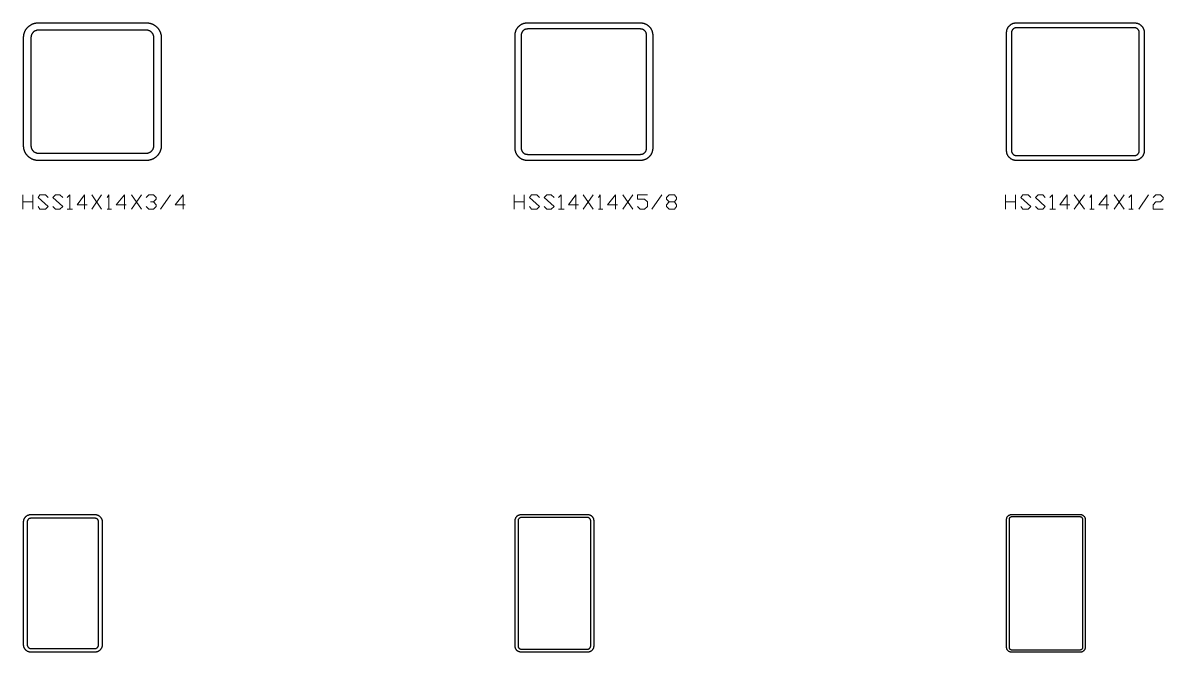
# Model space of a CAD drawing. Header units: inches. Extents: x 0 to 975, y -1305 to 34.
# Drawn here: x 749.9 to 865.9, y -450 to -386 of the extents above; entities that cross this region are included whole.
import ezdxf

# ---------------------------------------------------------------- set-up
doc = ezdxf.new("R2010")
doc.units = ezdxf.units.IN
doc.header["$MEASUREMENT"] = 0
doc.layers.add('AISC_STEEL', color=7, linetype='Continuous')

msp = doc.modelspace()

# ---------------------------------------------------------------- linework, layer by layer
at = {"color": 3, "lineweight": 0}
for p, q in [((749.92, -404.96), (749.92, -403.48)), ((750.94, -403.48), (750.94, -404.96)), ((756.93, -403.48), (757.94, -404.96)), ((756.93, -404.96), (757.94, -403.48)), ((760.99, -403.48), (762, -404.96)), ((760.99, -404.96), (762, -403.48)), ((763.94, -404.96), (764.95, -403.48)), ((799.9, -404.96), (799.9, -403.48)), ((800.92, -403.48), (800.92, -404.96)), ((806.91, -403.48), (807.93, -404.96)), ((806.91, -404.96), (807.93, -403.48)), ((810.97, -403.48), (811.98, -404.96)), ((810.97, -404.96), (811.98, -403.48)), ((813.92, -404.96), (814.93, -403.48)), ((849.88, -404.96), (849.88, -403.48)), ((850.9, -403.48), (850.9, -404.96)), ((856.89, -403.48), (857.91, -404.96)), ((856.89, -404.96), (857.91, -403.48)), ((860.95, -403.48), (861.97, -404.96)), ((860.95, -404.96), (861.97, -403.48)), ((863.44, -404.96), (864.45, -403.48)), ((749.92, -404.22), (750.94, -404.22)), ((799.9, -404.22), (800.92, -404.22)), ((849.88, -404.22), (850.9, -404.22)), ((754.44, -404.96), (754.99, -404.96)), ((758.5, -404.96), (758.96, -404.96)), ((804.42, -404.96), (804.98, -404.96)), ((808.48, -404.96), (808.94, -404.96)), ((854.4, -404.96), (854.96, -404.96)), ((858.46, -404.96), (858.92, -404.96)), ((862.43, -404.96), (862.89, -404.96))]:
    msp.add_line(p, q, dxfattribs=at)
for points in [[(751.49, -404.68), (751.67, -404.96), (752.23, -404.96), (752.5, -404.68), (751.49, -403.76), (751.67, -403.48), (752.23, -403.48), (752.5, -403.76)], [(752.97, -404.68), (753.24, -404.96), (753.7, -404.96), (753.98, -404.68), (752.97, -403.76), (753.24, -403.48), (753.7, -403.48), (753.98, -403.76)], [(754.44, -403.76), (754.72, -403.48), (754.72, -404.96)], [(756.47, -404.5), (755.45, -404.5), (756.19, -403.48), (756.19, -404.96)], [(758.5, -403.76), (758.68, -403.48), (758.68, -404.96)], [(760.43, -404.5), (759.42, -404.5), (760.25, -403.48), (760.25, -404.96)], [(762.46, -403.76), (762.74, -403.48), (763.2, -403.48), (763.48, -403.76), (763.48, -403.94), (763.2, -404.22), (762.92, -404.22)], [(766.43, -404.5), (765.41, -404.5), (766.24, -403.48), (766.24, -404.96)], [(801.47, -404.68), (801.66, -404.96), (802.21, -404.96), (802.49, -404.68), (801.47, -403.76), (801.66, -403.48), (802.21, -403.48), (802.49, -403.76)], [(802.95, -404.68), (803.22, -404.96), (803.68, -404.96), (803.96, -404.68), (802.95, -403.76), (803.22, -403.48), (803.68, -403.48), (803.96, -403.76)], [(804.42, -403.76), (804.7, -403.48), (804.7, -404.96)], [(806.45, -404.5), (805.44, -404.5), (806.17, -403.48), (806.17, -404.96)], [(808.48, -403.76), (808.66, -403.48), (808.66, -404.96)], [(810.42, -404.5), (809.4, -404.5), (810.23, -403.48), (810.23, -404.96)], [(812.44, -404.68), (812.72, -404.96), (813.18, -404.96), (813.46, -404.68), (813.46, -404.22), (813.18, -403.94), (812.44, -403.94), (812.44, -403.48), (813.46, -403.48)], [(816.23, -404.22), (816.41, -404.5), (816.41, -404.68), (816.23, -404.96), (815.67, -404.96), (815.4, -404.68), (815.4, -404.5), (815.67, -404.22), (816.23, -404.22), (816.41, -403.94), (816.41, -403.76), (816.23, -403.48), (815.67, -403.48), (815.4, -403.76), (815.4, -403.94), (815.67, -404.22)], [(851.45, -404.68), (851.64, -404.96), (852.19, -404.96), (852.47, -404.68), (851.45, -403.76), (851.64, -403.48), (852.19, -403.48), (852.47, -403.76)], [(852.93, -404.68), (853.2, -404.96), (853.67, -404.96), (853.94, -404.68), (852.93, -403.76), (853.2, -403.48), (853.67, -403.48), (853.94, -403.76)], [(854.4, -403.76), (854.68, -403.48), (854.68, -404.96)], [(856.43, -404.5), (855.42, -404.5), (856.16, -403.48), (856.16, -404.96)], [(858.46, -403.76), (858.65, -403.48), (858.65, -404.96)], [(860.4, -404.5), (859.38, -404.5), (860.21, -403.48), (860.21, -404.96)], [(862.43, -403.76), (862.7, -403.48), (862.7, -404.96)], [(864.92, -403.76), (865.19, -403.48), (865.65, -403.48), (865.93, -403.76), (865.93, -403.94), (865.65, -404.22), (865.19, -404.22), (864.92, -404.5), (864.92, -404.96), (865.93, -404.96)], [(763.2, -404.22), (763.48, -404.5), (763.48, -404.68), (763.2, -404.96), (762.74, -404.96), (762.46, -404.68)]]:
    msp.add_lwpolyline(points, dxfattribs=at)
at = {"layer": 'AISC_STEEL'}
for points in [[(762.5, -386), (762.53, -386), (762.56, -386), (762.59, -386), (762.62, -386), (762.65, -386.01), (762.68, -386.01), (762.71, -386.01), (762.74, -386.02), (762.77, -386.02), (762.8, -386.03), (762.83, -386.04), (762.85, -386.04), (762.88, -386.05), (762.91, -386.06), (762.94, -386.07), (762.97, -386.08), (763, -386.08), (763.03, -386.1), (763.05, -386.11), (763.08, -386.12), (763.11, -386.13), (763.14, -386.14), (763.16, -386.15), (763.19, -386.17), (763.22, -386.18), (763.24, -386.2), (763.27, -386.21), (763.29, -386.23), (763.32, -386.24), (763.34, -386.26), (763.37, -386.28), (763.39, -386.29), (763.42, -386.31), (763.44, -386.33), (763.46, -386.35), (763.48, -386.37), (763.51, -386.39), (763.53, -386.41), (763.55, -386.43), (763.57, -386.45), (763.59, -386.47), (763.61, -386.49), (763.63, -386.52), (763.65, -386.54), (763.67, -386.56), (763.69, -386.58), (763.71, -386.61), (763.72, -386.63), (763.74, -386.66), (763.76, -386.68), (763.77, -386.71), (763.79, -386.73), (763.8, -386.76), (763.82, -386.78), (763.83, -386.81), (763.85, -386.84), (763.86, -386.86), (763.87, -386.89), (763.88, -386.92), (763.89, -386.95), (763.9, -386.97), (763.92, -387), (763.92, -387.03), (763.93, -387.06), (763.94, -387.09), (763.95, -387.12), (763.96, -387.15), (763.96, -387.17), (763.97, -387.2), (763.98, -387.23), (763.98, -387.26), (763.99, -387.29), (763.99, -387.32), (763.99, -387.35), (764, -387.38), (764, -387.41), (764, -387.44), (764, -387.47), (764, -387.5), (764, -398.5), (764, -398.53), (764, -398.56), (764, -398.59), (764, -398.62), (763.99, -398.65), (763.99, -398.68), (763.99, -398.71), (763.98, -398.74), (763.98, -398.77), (763.97, -398.8), (763.96, -398.83), (763.96, -398.85), (763.95, -398.88), (763.94, -398.91), (763.93, -398.94), (763.92, -398.97), (763.92, -399), (763.9, -399.03), (763.89, -399.05), (763.88, -399.08), (763.87, -399.11), (763.86, -399.14), (763.85, -399.16), (763.83, -399.19), (763.82, -399.22), (763.8, -399.24), (763.79, -399.27), (763.77, -399.29), (763.76, -399.32), (763.74, -399.34), (763.72, -399.37), (763.71, -399.39), (763.69, -399.42), (763.67, -399.44), (763.65, -399.46), (763.63, -399.48), (763.61, -399.51), (763.59, -399.53), (763.57, -399.55), (763.55, -399.57), (763.53, -399.59), (763.51, -399.61), (763.48, -399.63), (763.46, -399.65), (763.44, -399.67), (763.42, -399.69), (763.39, -399.71), (763.37, -399.72), (763.34, -399.74), (763.32, -399.76), (763.29, -399.77), (763.27, -399.79), (763.24, -399.8), (763.22, -399.82), (763.19, -399.83), (763.16, -399.85), (763.14, -399.86), (763.11, -399.87), (763.08, -399.88), (763.05, -399.89), (763.03, -399.9), (763, -399.92), (762.97, -399.92), (762.94, -399.93), (762.91, -399.94), (762.88, -399.95), (762.85, -399.96), (762.83, -399.96), (762.8, -399.97), (762.77, -399.98), (762.74, -399.98), (762.71, -399.99), (762.68, -399.99), (762.65, -399.99), (762.62, -400), (762.59, -400), (762.56, -400), (762.53, -400), (762.5, -400), (751.5, -400), (751.47, -400), (751.44, -400), (751.41, -400), (751.38, -400), (751.35, -399.99), (751.32, -399.99), (751.29, -399.99), (751.26, -399.98), (751.23, -399.98), (751.2, -399.97), (751.17, -399.96), (751.15, -399.96), (751.12, -399.95), (751.09, -399.94), (751.06, -399.93), (751.03, -399.92), (751, -399.92), (750.97, -399.9), (750.95, -399.89), (750.92, -399.88), (750.89, -399.87), (750.86, -399.86), (750.84, -399.85), (750.81, -399.83), (750.78, -399.82), (750.76, -399.8), (750.73, -399.79), (750.71, -399.77), (750.68, -399.76), (750.66, -399.74), (750.63, -399.72), (750.61, -399.71), (750.58, -399.69), (750.56, -399.67), (750.54, -399.65), (750.52, -399.63), (750.49, -399.61), (750.47, -399.59), (750.45, -399.57), (750.43, -399.55), (750.41, -399.53), (750.39, -399.51), (750.37, -399.48), (750.35, -399.46), (750.33, -399.44), (750.31, -399.42), (750.29, -399.39), (750.28, -399.37), (750.26, -399.34), (750.24, -399.32), (750.23, -399.29), (750.21, -399.27), (750.2, -399.24), (750.18, -399.22), (750.17, -399.19), (750.15, -399.16), (750.14, -399.14), (750.13, -399.11), (750.12, -399.08), (750.11, -399.05), (750.1, -399.03), (750.08, -399), (750.08, -398.97), (750.07, -398.94), (750.06, -398.91), (750.05, -398.88), (750.04, -398.85), (750.04, -398.83), (750.03, -398.8), (750.02, -398.77), (750.02, -398.74), (750.01, -398.71), (750.01, -398.68), (750.01, -398.65), (750, -398.62), (750, -398.59), (750, -398.56), (750, -398.53), (750, -398.5), (750, -387.5), (750, -387.47), (750, -387.44), (750, -387.41), (750, -387.38), (750.01, -387.35), (750.01, -387.32), (750.01, -387.29), (750.02, -387.26), (750.02, -387.23), (750.03, -387.2), (750.04, -387.17), (750.04, -387.15), (750.05, -387.12), (750.06, -387.09), (750.07, -387.06), (750.08, -387.03), (750.08, -387), (750.1, -386.97), (750.11, -386.95), (750.12, -386.92), (750.13, -386.89), (750.14, -386.86), (750.15, -386.84), (750.17, -386.81), (750.18, -386.78), (750.2, -386.76), (750.21, -386.73), (750.23, -386.71), (750.24, -386.68), (750.26, -386.66), (750.28, -386.63), (750.29, -386.61), (750.31, -386.58), (750.33, -386.56), (750.35, -386.54), (750.37, -386.52), (750.39, -386.49), (750.41, -386.47), (750.43, -386.45), (750.45, -386.43), (750.47, -386.41), (750.49, -386.39), (750.52, -386.37), (750.54, -386.35), (750.56, -386.33), (750.58, -386.31), (750.61, -386.29), (750.63, -386.28), (750.66, -386.26), (750.68, -386.24), (750.71, -386.23), (750.73, -386.21), (750.76, -386.2), (750.78, -386.18), (750.81, -386.17), (750.84, -386.15), (750.86, -386.14), (750.89, -386.13), (750.92, -386.12), (750.95, -386.11), (750.97, -386.1), (751, -386.08), (751.03, -386.08), (751.06, -386.07), (751.09, -386.06), (751.12, -386.05), (751.15, -386.04), (751.17, -386.04), (751.2, -386.03), (751.23, -386.02), (751.26, -386.02), (751.29, -386.01), (751.32, -386.01), (751.35, -386.01), (751.38, -386), (751.41, -386), (751.44, -386), (751.47, -386), (751.5, -386)], [(812.75, -386), (812.78, -386), (812.81, -386), (812.84, -386), (812.87, -386.01), (812.9, -386.01), (812.93, -386.01), (812.96, -386.02), (812.99, -386.02), (813.02, -386.03), (813.04, -386.04), (813.07, -386.04), (813.1, -386.05), (813.13, -386.06), (813.16, -386.07), (813.19, -386.08), (813.21, -386.09), (813.24, -386.1), (813.27, -386.11), (813.3, -386.13), (813.32, -386.14), (813.35, -386.15), (813.38, -386.17), (813.4, -386.18), (813.43, -386.2), (813.45, -386.21), (813.48, -386.23), (813.5, -386.25), (813.52, -386.27), (813.55, -386.29), (813.57, -386.31), (813.59, -386.33), (813.61, -386.35), (813.63, -386.37), (813.65, -386.39), (813.67, -386.41), (813.69, -386.43), (813.71, -386.45), (813.73, -386.48), (813.75, -386.5), (813.77, -386.52), (813.79, -386.55), (813.8, -386.57), (813.82, -386.6), (813.83, -386.62), (813.85, -386.65), (813.86, -386.68), (813.87, -386.7), (813.89, -386.73), (813.9, -386.76), (813.91, -386.79), (813.92, -386.81), (813.93, -386.84), (813.94, -386.87), (813.95, -386.9), (813.96, -386.93), (813.96, -386.96), (813.97, -386.98), (813.98, -387.01), (813.98, -387.04), (813.99, -387.07), (813.99, -387.1), (813.99, -387.13), (814, -387.16), (814, -387.19), (814, -387.22), (814, -387.25), (814, -398.75), (814, -398.78), (814, -398.81), (814, -398.84), (813.99, -398.87), (813.99, -398.9), (813.99, -398.93), (813.98, -398.96), (813.98, -398.99), (813.97, -399.02), (813.96, -399.04), (813.96, -399.07), (813.95, -399.1), (813.94, -399.13), (813.93, -399.16), (813.92, -399.19), (813.91, -399.21), (813.9, -399.24), (813.89, -399.27), (813.87, -399.3), (813.86, -399.32), (813.85, -399.35), (813.83, -399.38), (813.82, -399.4), (813.8, -399.43), (813.79, -399.45), (813.77, -399.48), (813.75, -399.5), (813.73, -399.52), (813.71, -399.55), (813.69, -399.57), (813.67, -399.59), (813.65, -399.61), (813.63, -399.63), (813.61, -399.65), (813.59, -399.67), (813.57, -399.69), (813.55, -399.71), (813.52, -399.73), (813.5, -399.75), (813.48, -399.77), (813.45, -399.79), (813.43, -399.8), (813.4, -399.82), (813.38, -399.83), (813.35, -399.85), (813.32, -399.86), (813.3, -399.87), (813.27, -399.89), (813.24, -399.9), (813.21, -399.91), (813.19, -399.92), (813.16, -399.93), (813.13, -399.94), (813.1, -399.95), (813.07, -399.96), (813.04, -399.96), (813.02, -399.97), (812.99, -399.98), (812.96, -399.98), (812.93, -399.99), (812.9, -399.99), (812.87, -399.99), (812.84, -400), (812.81, -400), (812.78, -400), (812.75, -400), (801.25, -400), (801.22, -400), (801.19, -400), (801.16, -400), (801.13, -399.99), (801.1, -399.99), (801.07, -399.99), (801.04, -399.98), (801.01, -399.98), (800.98, -399.97), (800.96, -399.96), (800.93, -399.96), (800.9, -399.95), (800.87, -399.94), (800.84, -399.93), (800.81, -399.92), (800.79, -399.91), (800.76, -399.9), (800.73, -399.89), (800.7, -399.87), (800.68, -399.86), (800.65, -399.85), (800.62, -399.83), (800.6, -399.82), (800.57, -399.8), (800.55, -399.79), (800.52, -399.77), (800.5, -399.75), (800.48, -399.73), (800.45, -399.71), (800.43, -399.69), (800.41, -399.67), (800.39, -399.65), (800.37, -399.63), (800.35, -399.61), (800.33, -399.59), (800.31, -399.57), (800.29, -399.55), (800.27, -399.52), (800.25, -399.5), (800.23, -399.48), (800.21, -399.45), (800.2, -399.43), (800.18, -399.4), (800.17, -399.38), (800.15, -399.35), (800.14, -399.32), (800.13, -399.3), (800.11, -399.27), (800.1, -399.24), (800.09, -399.21), (800.08, -399.19), (800.07, -399.16), (800.06, -399.13), (800.05, -399.1), (800.04, -399.07), (800.04, -399.04), (800.03, -399.02), (800.02, -398.99), (800.02, -398.96), (800.01, -398.93), (800.01, -398.9), (800.01, -398.87), (800, -398.84), (800, -398.81), (800, -398.78), (800, -398.75), (800, -387.25), (800, -387.22), (800, -387.19), (800, -387.16), (800.01, -387.13), (800.01, -387.1), (800.01, -387.07), (800.02, -387.04), (800.02, -387.01), (800.03, -386.98), (800.04, -386.96), (800.04, -386.93), (800.05, -386.9), (800.06, -386.87), (800.07, -386.84), (800.08, -386.81), (800.09, -386.79), (800.1, -386.76), (800.11, -386.73), (800.13, -386.7), (800.14, -386.68), (800.15, -386.65), (800.17, -386.62), (800.18, -386.6), (800.2, -386.57), (800.21, -386.55), (800.23, -386.52), (800.25, -386.5), (800.27, -386.48), (800.29, -386.45), (800.31, -386.43), (800.33, -386.41), (800.35, -386.39), (800.37, -386.37), (800.39, -386.35), (800.41, -386.33), (800.43, -386.31), (800.45, -386.29), (800.48, -386.27), (800.5, -386.25), (800.52, -386.23), (800.55, -386.21), (800.57, -386.2), (800.6, -386.18), (800.62, -386.17), (800.65, -386.15), (800.68, -386.14), (800.7, -386.13), (800.73, -386.11), (800.76, -386.1), (800.79, -386.09), (800.81, -386.08), (800.84, -386.07), (800.87, -386.06), (800.9, -386.05), (800.93, -386.04), (800.96, -386.04), (800.98, -386.03), (801.01, -386.02), (801.04, -386.02), (801.07, -386.01), (801.1, -386.01), (801.13, -386.01), (801.16, -386), (801.19, -386), (801.22, -386), (801.25, -386)], [(863, -386), (863.03, -386), (863.06, -386), (863.09, -386), (863.12, -386.01), (863.15, -386.01), (863.18, -386.02), (863.21, -386.02), (863.23, -386.03), (863.26, -386.04), (863.29, -386.04), (863.32, -386.05), (863.35, -386.06), (863.38, -386.07), (863.4, -386.08), (863.43, -386.1), (863.46, -386.11), (863.48, -386.12), (863.51, -386.14), (863.53, -386.15), (863.56, -386.17), (863.58, -386.19), (863.61, -386.21), (863.63, -386.22), (863.65, -386.24), (863.67, -386.26), (863.7, -386.28), (863.72, -386.3), (863.74, -386.33), (863.76, -386.35), (863.78, -386.37), (863.79, -386.39), (863.81, -386.42), (863.83, -386.44), (863.85, -386.47), (863.86, -386.49), (863.88, -386.52), (863.89, -386.54), (863.9, -386.57), (863.92, -386.6), (863.93, -386.62), (863.94, -386.65), (863.95, -386.68), (863.96, -386.71), (863.96, -386.74), (863.97, -386.77), (863.98, -386.79), (863.98, -386.82), (863.99, -386.85), (863.99, -386.88), (864, -386.91), (864, -386.94), (864, -386.97), (864, -387), (864, -399), (864, -399.03), (864, -399.06), (864, -399.09), (863.99, -399.12), (863.99, -399.15), (863.98, -399.18), (863.98, -399.21), (863.97, -399.23), (863.96, -399.26), (863.96, -399.29), (863.95, -399.32), (863.94, -399.35), (863.93, -399.38), (863.92, -399.4), (863.9, -399.43), (863.89, -399.46), (863.88, -399.48), (863.86, -399.51), (863.85, -399.53), (863.83, -399.56), (863.81, -399.58), (863.79, -399.61), (863.78, -399.63), (863.76, -399.65), (863.74, -399.67), (863.72, -399.7), (863.7, -399.72), (863.67, -399.74), (863.65, -399.76), (863.63, -399.78), (863.61, -399.79), (863.58, -399.81), (863.56, -399.83), (863.53, -399.85), (863.51, -399.86), (863.48, -399.88), (863.46, -399.89), (863.43, -399.9), (863.4, -399.92), (863.38, -399.93), (863.35, -399.94), (863.32, -399.95), (863.29, -399.96), (863.26, -399.96), (863.23, -399.97), (863.21, -399.98), (863.18, -399.98), (863.15, -399.99), (863.12, -399.99), (863.09, -400), (863.06, -400), (863.03, -400), (863, -400), (851, -400), (850.97, -400), (850.94, -400), (850.91, -400), (850.88, -399.99), (850.85, -399.99), (850.82, -399.98), (850.79, -399.98), (850.77, -399.97), (850.74, -399.96), (850.71, -399.96), (850.68, -399.95), (850.65, -399.94), (850.62, -399.93), (850.6, -399.92), (850.57, -399.9), (850.54, -399.89), (850.52, -399.88), (850.49, -399.86), (850.47, -399.85), (850.44, -399.83), (850.42, -399.81), (850.39, -399.79), (850.37, -399.78), (850.35, -399.76), (850.33, -399.74), (850.3, -399.72), (850.28, -399.7), (850.26, -399.67), (850.24, -399.65), (850.22, -399.63), (850.21, -399.61), (850.19, -399.58), (850.17, -399.56), (850.15, -399.53), (850.14, -399.51), (850.12, -399.48), (850.11, -399.46), (850.1, -399.43), (850.08, -399.4), (850.07, -399.38), (850.06, -399.35), (850.05, -399.32), (850.04, -399.29), (850.04, -399.26), (850.03, -399.23), (850.02, -399.21), (850.02, -399.18), (850.01, -399.15), (850.01, -399.12), (850, -399.09), (850, -399.06), (850, -399.03), (850, -399), (850, -387), (850, -386.97), (850, -386.94), (850, -386.91), (850.01, -386.88), (850.01, -386.85), (850.02, -386.82), (850.02, -386.79), (850.03, -386.77), (850.04, -386.74), (850.04, -386.71), (850.05, -386.68), (850.06, -386.65), (850.07, -386.62), (850.08, -386.6), (850.1, -386.57), (850.11, -386.54), (850.12, -386.52), (850.14, -386.49), (850.15, -386.47), (850.17, -386.44), (850.19, -386.42), (850.21, -386.39), (850.22, -386.37), (850.24, -386.35), (850.26, -386.33), (850.28, -386.3), (850.3, -386.28), (850.33, -386.26), (850.35, -386.24), (850.37, -386.22), (850.39, -386.21), (850.42, -386.19), (850.44, -386.17), (850.47, -386.15), (850.49, -386.14), (850.52, -386.12), (850.54, -386.11), (850.57, -386.1), (850.6, -386.08), (850.62, -386.07), (850.65, -386.06), (850.68, -386.05), (850.71, -386.04), (850.74, -386.04), (850.77, -386.03), (850.79, -386.02), (850.82, -386.02), (850.85, -386.01), (850.88, -386.01), (850.91, -386), (850.94, -386), (850.97, -386), (851, -386)], [(751.5, -386.75), (751.47, -386.75), (751.44, -386.75), (751.41, -386.76), (751.38, -386.76), (751.35, -386.76), (751.32, -386.77), (751.3, -386.78), (751.27, -386.79), (751.24, -386.8), (751.21, -386.81), (751.19, -386.82), (751.16, -386.83), (751.13, -386.85), (751.11, -386.86), (751.08, -386.88), (751.06, -386.89), (751.04, -386.91), (751.01, -386.93), (750.99, -386.95), (750.97, -386.97), (750.95, -386.99), (750.93, -387.01), (750.91, -387.04), (750.89, -387.06), (750.88, -387.08), (750.86, -387.11), (750.85, -387.13), (750.83, -387.16), (750.82, -387.19), (750.81, -387.21), (750.8, -387.24), (750.79, -387.27), (750.78, -387.3), (750.77, -387.32), (750.76, -387.35), (750.76, -387.38), (750.76, -387.41), (750.75, -387.44), (750.75, -387.47), (750.75, -387.5), (750.75, -398.5), (750.75, -398.53), (750.75, -398.56), (750.76, -398.59), (750.76, -398.62), (750.76, -398.65), (750.77, -398.68), (750.78, -398.7), (750.79, -398.73), (750.8, -398.76), (750.81, -398.79), (750.82, -398.81), (750.83, -398.84), (750.85, -398.87), (750.86, -398.89), (750.88, -398.92), (750.89, -398.94), (750.91, -398.96), (750.93, -398.99), (750.95, -399.01), (750.97, -399.03), (750.99, -399.05), (751.01, -399.07), (751.04, -399.09), (751.06, -399.11), (751.08, -399.12), (751.11, -399.14), (751.13, -399.15), (751.16, -399.17), (751.19, -399.18), (751.21, -399.19), (751.24, -399.2), (751.27, -399.21), (751.3, -399.22), (751.32, -399.23), (751.35, -399.24), (751.38, -399.24), (751.41, -399.24), (751.44, -399.25), (751.47, -399.25), (751.5, -399.25), (762.5, -399.25), (762.53, -399.25), (762.56, -399.25), (762.59, -399.24), (762.62, -399.24), (762.65, -399.24), (762.68, -399.23), (762.7, -399.22), (762.73, -399.21), (762.76, -399.2), (762.79, -399.19), (762.81, -399.18), (762.84, -399.17), (762.87, -399.15), (762.89, -399.14), (762.92, -399.12), (762.94, -399.11), (762.96, -399.09), (762.99, -399.07), (763.01, -399.05), (763.03, -399.03), (763.05, -399.01), (763.07, -398.99), (763.09, -398.96), (763.11, -398.94), (763.12, -398.92), (763.14, -398.89), (763.15, -398.87), (763.17, -398.84), (763.18, -398.81), (763.19, -398.79), (763.2, -398.76), (763.21, -398.73), (763.22, -398.7), (763.23, -398.68), (763.24, -398.65), (763.24, -398.62), (763.24, -398.59), (763.25, -398.56), (763.25, -398.53), (763.25, -398.5), (763.25, -387.5), (763.25, -387.47), (763.25, -387.44), (763.24, -387.41), (763.24, -387.38), (763.24, -387.35), (763.23, -387.32), (763.22, -387.3), (763.21, -387.27), (763.2, -387.24), (763.19, -387.21), (763.18, -387.19), (763.17, -387.16), (763.15, -387.13), (763.14, -387.11), (763.12, -387.08), (763.11, -387.06), (763.09, -387.04), (763.07, -387.01), (763.05, -386.99), (763.03, -386.97), (763.01, -386.95), (762.99, -386.93), (762.96, -386.91), (762.94, -386.89), (762.92, -386.88), (762.89, -386.86), (762.87, -386.85), (762.84, -386.83), (762.81, -386.82), (762.79, -386.81), (762.76, -386.8), (762.73, -386.79), (762.7, -386.78), (762.68, -386.77), (762.65, -386.76), (762.62, -386.76), (762.59, -386.76), (762.56, -386.75), (762.53, -386.75), (762.5, -386.75)], [(801.25, -386.62), (801.22, -386.63), (801.19, -386.63), (801.16, -386.63), (801.13, -386.64), (801.1, -386.64), (801.07, -386.65), (801.05, -386.66), (801.02, -386.67), (800.99, -386.68), (800.96, -386.69), (800.94, -386.71), (800.91, -386.72), (800.89, -386.74), (800.86, -386.76), (800.84, -386.78), (800.82, -386.8), (800.8, -386.82), (800.78, -386.84), (800.76, -386.86), (800.74, -386.89), (800.72, -386.91), (800.71, -386.94), (800.69, -386.96), (800.68, -386.99), (800.67, -387.02), (800.66, -387.05), (800.65, -387.07), (800.64, -387.1), (800.64, -387.13), (800.63, -387.16), (800.63, -387.19), (800.63, -387.22), (800.62, -387.25), (800.62, -398.75), (800.63, -398.78), (800.63, -398.81), (800.63, -398.84), (800.64, -398.87), (800.64, -398.9), (800.65, -398.93), (800.66, -398.95), (800.67, -398.98), (800.68, -399.01), (800.69, -399.04), (800.71, -399.06), (800.72, -399.09), (800.74, -399.11), (800.76, -399.14), (800.78, -399.16), (800.8, -399.18), (800.82, -399.2), (800.84, -399.22), (800.86, -399.24), (800.89, -399.26), (800.91, -399.28), (800.94, -399.29), (800.96, -399.31), (800.99, -399.32), (801.02, -399.33), (801.05, -399.34), (801.07, -399.35), (801.1, -399.36), (801.13, -399.36), (801.16, -399.37), (801.19, -399.37), (801.22, -399.37), (801.25, -399.38), (812.75, -399.38), (812.78, -399.37), (812.81, -399.37), (812.84, -399.37), (812.87, -399.36), (812.9, -399.36), (812.93, -399.35), (812.95, -399.34), (812.98, -399.33), (813.01, -399.32), (813.04, -399.31), (813.06, -399.29), (813.09, -399.28), (813.11, -399.26), (813.14, -399.24), (813.16, -399.22), (813.18, -399.2), (813.2, -399.18), (813.22, -399.16), (813.24, -399.14), (813.26, -399.11), (813.28, -399.09), (813.29, -399.06), (813.31, -399.04), (813.32, -399.01), (813.33, -398.98), (813.34, -398.95), (813.35, -398.93), (813.36, -398.9), (813.36, -398.87), (813.37, -398.84), (813.37, -398.81), (813.37, -398.78), (813.38, -398.75), (813.38, -387.25), (813.37, -387.22), (813.37, -387.19), (813.37, -387.16), (813.36, -387.13), (813.36, -387.1), (813.35, -387.07), (813.34, -387.05), (813.33, -387.02), (813.32, -386.99), (813.31, -386.96), (813.29, -386.94), (813.28, -386.91), (813.26, -386.89), (813.24, -386.86), (813.22, -386.84), (813.2, -386.82), (813.18, -386.8), (813.16, -386.78), (813.14, -386.76), (813.11, -386.74), (813.09, -386.72), (813.06, -386.71), (813.04, -386.69), (813.01, -386.68), (812.98, -386.67), (812.95, -386.66), (812.93, -386.65), (812.9, -386.64), (812.87, -386.64), (812.84, -386.63), (812.81, -386.63), (812.78, -386.63), (812.75, -386.62)], [(851, -386.5), (850.97, -386.5), (850.94, -386.5), (850.91, -386.51), (850.88, -386.51), (850.86, -386.52), (850.83, -386.53), (850.8, -386.54), (850.78, -386.55), (850.75, -386.57), (850.73, -386.58), (850.7, -386.6), (850.68, -386.62), (850.66, -386.64), (850.64, -386.66), (850.62, -386.68), (850.6, -386.7), (850.58, -386.73), (850.57, -386.75), (850.55, -386.78), (850.54, -386.8), (850.53, -386.83), (850.52, -386.86), (850.51, -386.88), (850.51, -386.91), (850.5, -386.94), (850.5, -386.97), (850.5, -387), (850.5, -399), (850.5, -399.03), (850.5, -399.06), (850.51, -399.09), (850.51, -399.12), (850.52, -399.14), (850.53, -399.17), (850.54, -399.2), (850.55, -399.22), (850.57, -399.25), (850.58, -399.27), (850.6, -399.3), (850.62, -399.32), (850.64, -399.34), (850.66, -399.36), (850.68, -399.38), (850.7, -399.4), (850.73, -399.42), (850.75, -399.43), (850.78, -399.45), (850.8, -399.46), (850.83, -399.47), (850.86, -399.48), (850.88, -399.49), (850.91, -399.49), (850.94, -399.5), (850.97, -399.5), (851, -399.5), (863, -399.5), (863.03, -399.5), (863.06, -399.5), (863.09, -399.49), (863.12, -399.49), (863.14, -399.48), (863.17, -399.47), (863.2, -399.46), (863.22, -399.45), (863.25, -399.43), (863.27, -399.42), (863.3, -399.4), (863.32, -399.38), (863.34, -399.36), (863.36, -399.34), (863.38, -399.32), (863.4, -399.3), (863.42, -399.27), (863.43, -399.25), (863.45, -399.22), (863.46, -399.2), (863.47, -399.17), (863.48, -399.14), (863.49, -399.12), (863.49, -399.09), (863.5, -399.06), (863.5, -399.03), (863.5, -399), (863.5, -387), (863.5, -386.97), (863.5, -386.94), (863.49, -386.91), (863.49, -386.88), (863.48, -386.86), (863.47, -386.83), (863.46, -386.8), (863.45, -386.78), (863.43, -386.75), (863.42, -386.73), (863.4, -386.7), (863.38, -386.68), (863.36, -386.66), (863.34, -386.64), (863.32, -386.62), (863.3, -386.6), (863.27, -386.58), (863.25, -386.57), (863.22, -386.55), (863.2, -386.54), (863.17, -386.53), (863.14, -386.52), (863.12, -386.51), (863.09, -386.51), (863.06, -386.5), (863.03, -386.5), (863, -386.5)], [(757.25, -436), (757.28, -436), (757.31, -436), (757.34, -436.01), (757.37, -436.01), (757.4, -436.01), (757.43, -436.02), (757.45, -436.03), (757.48, -436.04), (757.51, -436.05), (757.54, -436.06), (757.56, -436.07), (757.59, -436.08), (757.62, -436.1), (757.64, -436.11), (757.67, -436.13), (757.69, -436.14), (757.71, -436.16), (757.74, -436.18), (757.76, -436.2), (757.78, -436.22), (757.8, -436.24), (757.82, -436.26), (757.84, -436.29), (757.86, -436.31), (757.87, -436.33), (757.89, -436.36), (757.9, -436.38), (757.92, -436.41), (757.93, -436.44), (757.94, -436.46), (757.95, -436.49), (757.96, -436.52), (757.97, -436.55), (757.98, -436.57), (757.99, -436.6), (757.99, -436.63), (757.99, -436.66), (758, -436.69), (758, -436.72), (758, -436.75), (758, -449.25), (758, -449.28), (758, -449.31), (757.99, -449.34), (757.99, -449.37), (757.99, -449.4), (757.98, -449.43), (757.97, -449.45), (757.96, -449.48), (757.95, -449.51), (757.94, -449.54), (757.93, -449.56), (757.92, -449.59), (757.9, -449.62), (757.89, -449.64), (757.87, -449.67), (757.86, -449.69), (757.84, -449.71), (757.82, -449.74), (757.8, -449.76), (757.78, -449.78), (757.76, -449.8), (757.74, -449.82), (757.71, -449.84), (757.69, -449.86), (757.67, -449.87), (757.64, -449.89), (757.62, -449.9), (757.59, -449.92), (757.56, -449.93), (757.54, -449.94), (757.51, -449.95), (757.48, -449.96), (757.45, -449.97), (757.43, -449.98), (757.4, -449.99), (757.37, -449.99), (757.34, -449.99), (757.31, -450), (757.28, -450), (757.25, -450), (750.75, -450), (750.72, -450), (750.69, -450), (750.66, -449.99), (750.63, -449.99), (750.6, -449.99), (750.57, -449.98), (750.55, -449.97), (750.52, -449.96), (750.49, -449.95), (750.46, -449.94), (750.44, -449.93), (750.41, -449.92), (750.38, -449.9), (750.36, -449.89), (750.33, -449.87), (750.31, -449.86), (750.29, -449.84), (750.26, -449.82), (750.24, -449.8), (750.22, -449.78), (750.2, -449.76), (750.18, -449.74), (750.16, -449.71), (750.14, -449.69), (750.13, -449.67), (750.11, -449.64), (750.1, -449.62), (750.08, -449.59), (750.07, -449.56), (750.06, -449.54), (750.05, -449.51), (750.04, -449.48), (750.03, -449.45), (750.02, -449.43), (750.01, -449.4), (750.01, -449.37), (750.01, -449.34), (750, -449.31), (750, -449.28), (750, -449.25), (750, -436.75), (750, -436.72), (750, -436.69), (750.01, -436.66), (750.01, -436.63), (750.01, -436.6), (750.02, -436.57), (750.03, -436.55), (750.04, -436.52), (750.05, -436.49), (750.06, -436.46), (750.07, -436.44), (750.08, -436.41), (750.1, -436.38), (750.11, -436.36), (750.13, -436.33), (750.14, -436.31), (750.16, -436.29), (750.18, -436.26), (750.2, -436.24), (750.22, -436.22), (750.24, -436.2), (750.26, -436.18), (750.29, -436.16), (750.31, -436.14), (750.33, -436.13), (750.36, -436.11), (750.38, -436.1), (750.41, -436.08), (750.44, -436.07), (750.46, -436.06), (750.49, -436.05), (750.52, -436.04), (750.55, -436.03), (750.57, -436.02), (750.6, -436.01), (750.63, -436.01), (750.66, -436.01), (750.69, -436), (750.72, -436), (750.75, -436)], [(807.38, -436), (807.4, -436), (807.43, -436), (807.46, -436.01), (807.49, -436.01), (807.52, -436.02), (807.55, -436.03), (807.58, -436.03), (807.61, -436.04), (807.63, -436.06), (807.66, -436.07), (807.69, -436.08), (807.71, -436.1), (807.74, -436.12), (807.76, -436.13), (807.78, -436.15), (807.81, -436.17), (807.83, -436.19), (807.85, -436.22), (807.87, -436.24), (807.88, -436.26), (807.9, -436.29), (807.92, -436.31), (807.93, -436.34), (807.94, -436.37), (807.96, -436.39), (807.97, -436.42), (807.97, -436.45), (807.98, -436.48), (807.99, -436.51), (807.99, -436.54), (808, -436.57), (808, -436.6), (808, -436.62), (808, -449.38), (808, -449.4), (808, -449.43), (807.99, -449.46), (807.99, -449.49), (807.98, -449.52), (807.97, -449.55), (807.97, -449.58), (807.96, -449.61), (807.94, -449.63), (807.93, -449.66), (807.92, -449.69), (807.9, -449.71), (807.88, -449.74), (807.87, -449.76), (807.85, -449.78), (807.83, -449.81), (807.81, -449.83), (807.78, -449.85), (807.76, -449.87), (807.74, -449.88), (807.71, -449.9), (807.69, -449.92), (807.66, -449.93), (807.63, -449.94), (807.61, -449.96), (807.58, -449.97), (807.55, -449.97), (807.52, -449.98), (807.49, -449.99), (807.46, -449.99), (807.43, -450), (807.4, -450), (807.38, -450), (800.62, -450), (800.6, -450), (800.57, -450), (800.54, -449.99), (800.51, -449.99), (800.48, -449.98), (800.45, -449.97), (800.42, -449.97), (800.39, -449.96), (800.37, -449.94), (800.34, -449.93), (800.31, -449.92), (800.29, -449.9), (800.26, -449.88), (800.24, -449.87), (800.22, -449.85), (800.19, -449.83), (800.17, -449.81), (800.15, -449.78), (800.13, -449.76), (800.12, -449.74), (800.1, -449.71), (800.08, -449.69), (800.07, -449.66), (800.06, -449.63), (800.04, -449.61), (800.03, -449.58), (800.03, -449.55), (800.02, -449.52), (800.01, -449.49), (800.01, -449.46), (800, -449.43), (800, -449.4), (800, -449.38), (800, -436.62), (800, -436.6), (800, -436.57), (800.01, -436.54), (800.01, -436.51), (800.02, -436.48), (800.03, -436.45), (800.03, -436.42), (800.04, -436.39), (800.06, -436.37), (800.07, -436.34), (800.08, -436.31), (800.1, -436.29), (800.12, -436.26), (800.13, -436.24), (800.15, -436.22), (800.17, -436.19), (800.19, -436.17), (800.22, -436.15), (800.24, -436.13), (800.26, -436.12), (800.29, -436.1), (800.31, -436.08), (800.34, -436.07), (800.37, -436.06), (800.39, -436.04), (800.42, -436.03), (800.45, -436.03), (800.48, -436.02), (800.51, -436.01), (800.54, -436.01), (800.57, -436), (800.6, -436), (800.62, -436)], [(857.5, -436), (857.53, -436), (857.56, -436), (857.59, -436.01), (857.62, -436.01), (857.64, -436.02), (857.67, -436.03), (857.7, -436.04), (857.72, -436.05), (857.75, -436.07), (857.77, -436.08), (857.8, -436.1), (857.82, -436.12), (857.84, -436.14), (857.86, -436.16), (857.88, -436.18), (857.9, -436.2), (857.92, -436.23), (857.93, -436.25), (857.95, -436.28), (857.96, -436.3), (857.97, -436.33), (857.98, -436.36), (857.99, -436.38), (857.99, -436.41), (858, -436.44), (858, -436.47), (858, -436.5), (858, -449.5), (858, -449.53), (858, -449.56), (857.99, -449.59), (857.99, -449.62), (857.98, -449.64), (857.97, -449.67), (857.96, -449.7), (857.95, -449.72), (857.93, -449.75), (857.92, -449.77), (857.9, -449.8), (857.88, -449.82), (857.86, -449.84), (857.84, -449.86), (857.82, -449.88), (857.8, -449.9), (857.77, -449.92), (857.75, -449.93), (857.72, -449.95), (857.7, -449.96), (857.67, -449.97), (857.64, -449.98), (857.62, -449.99), (857.59, -449.99), (857.56, -450), (857.53, -450), (857.5, -450), (850.5, -450), (850.47, -450), (850.44, -450), (850.41, -449.99), (850.38, -449.99), (850.36, -449.98), (850.33, -449.97), (850.3, -449.96), (850.28, -449.95), (850.25, -449.93), (850.23, -449.92), (850.2, -449.9), (850.18, -449.88), (850.16, -449.86), (850.14, -449.84), (850.12, -449.82), (850.1, -449.8), (850.08, -449.77), (850.07, -449.75), (850.05, -449.72), (850.04, -449.7), (850.03, -449.67), (850.02, -449.64), (850.01, -449.62), (850.01, -449.59), (850, -449.56), (850, -449.53), (850, -449.5), (850, -436.5), (850, -436.47), (850, -436.44), (850.01, -436.41), (850.01, -436.38), (850.02, -436.36), (850.03, -436.33), (850.04, -436.3), (850.05, -436.28), (850.07, -436.25), (850.08, -436.23), (850.1, -436.2), (850.12, -436.18), (850.14, -436.16), (850.16, -436.14), (850.18, -436.12), (850.2, -436.1), (850.23, -436.08), (850.25, -436.07), (850.28, -436.05), (850.3, -436.04), (850.33, -436.03), (850.36, -436.02), (850.38, -436.01), (850.41, -436.01), (850.44, -436), (850.47, -436), (850.5, -436)], [(750.75, -436.38), (750.72, -436.38), (750.69, -436.38), (750.66, -436.39), (750.63, -436.39), (750.61, -436.4), (750.58, -436.42), (750.55, -436.43), (750.53, -436.45), (750.51, -436.46), (750.48, -436.48), (750.46, -436.51), (750.45, -436.53), (750.43, -436.55), (750.42, -436.58), (750.4, -436.61), (750.39, -436.63), (750.39, -436.66), (750.38, -436.69), (750.38, -436.72), (750.38, -436.75), (750.38, -449.25), (750.38, -449.28), (750.38, -449.31), (750.39, -449.34), (750.39, -449.37), (750.4, -449.39), (750.42, -449.42), (750.43, -449.45), (750.45, -449.47), (750.46, -449.49), (750.48, -449.52), (750.51, -449.54), (750.53, -449.55), (750.55, -449.57), (750.58, -449.58), (750.61, -449.6), (750.63, -449.61), (750.66, -449.61), (750.69, -449.62), (750.72, -449.62), (750.75, -449.62), (757.25, -449.62), (757.28, -449.62), (757.31, -449.62), (757.34, -449.61), (757.37, -449.61), (757.39, -449.6), (757.42, -449.58), (757.45, -449.57), (757.47, -449.55), (757.49, -449.54), (757.52, -449.52), (757.54, -449.49), (757.55, -449.47), (757.57, -449.45), (757.58, -449.42), (757.6, -449.39), (757.61, -449.37), (757.61, -449.34), (757.62, -449.31), (757.62, -449.28), (757.62, -449.25), (757.62, -436.75), (757.62, -436.72), (757.62, -436.69), (757.61, -436.66), (757.61, -436.63), (757.6, -436.61), (757.58, -436.58), (757.57, -436.55), (757.55, -436.53), (757.54, -436.51), (757.52, -436.48), (757.49, -436.46), (757.47, -436.45), (757.45, -436.43), (757.42, -436.42), (757.39, -436.4), (757.37, -436.39), (757.34, -436.39), (757.31, -436.38), (757.28, -436.38), (757.25, -436.38)], [(800.62, -436.31), (800.6, -436.31), (800.57, -436.32), (800.54, -436.32), (800.51, -436.33), (800.49, -436.35), (800.46, -436.36), (800.44, -436.38), (800.41, -436.39), (800.39, -436.41), (800.38, -436.44), (800.36, -436.46), (800.35, -436.49), (800.33, -436.51), (800.32, -436.54), (800.32, -436.57), (800.31, -436.6), (800.31, -436.62), (800.31, -449.38), (800.31, -449.4), (800.32, -449.43), (800.32, -449.46), (800.33, -449.49), (800.35, -449.51), (800.36, -449.54), (800.38, -449.56), (800.39, -449.59), (800.41, -449.61), (800.44, -449.62), (800.46, -449.64), (800.49, -449.65), (800.51, -449.67), (800.54, -449.68), (800.57, -449.68), (800.6, -449.69), (800.62, -449.69), (807.38, -449.69), (807.4, -449.69), (807.43, -449.68), (807.46, -449.68), (807.49, -449.67), (807.51, -449.65), (807.54, -449.64), (807.56, -449.62), (807.59, -449.61), (807.61, -449.59), (807.62, -449.56), (807.64, -449.54), (807.65, -449.51), (807.67, -449.49), (807.68, -449.46), (807.68, -449.43), (807.69, -449.4), (807.69, -449.38), (807.69, -436.62), (807.69, -436.6), (807.68, -436.57), (807.68, -436.54), (807.67, -436.51), (807.65, -436.49), (807.64, -436.46), (807.62, -436.44), (807.61, -436.41), (807.59, -436.39), (807.56, -436.38), (807.54, -436.36), (807.51, -436.35), (807.49, -436.33), (807.46, -436.32), (807.43, -436.32), (807.4, -436.31), (807.38, -436.31)], [(850.5, -436.25), (850.47, -436.25), (850.44, -436.26), (850.42, -436.26), (850.39, -436.27), (850.37, -436.29), (850.34, -436.3), (850.32, -436.32), (850.3, -436.34), (850.29, -436.37), (850.27, -436.39), (850.26, -436.42), (850.26, -436.44), (850.25, -436.47), (850.25, -436.5), (850.25, -449.5), (850.25, -449.53), (850.26, -449.56), (850.26, -449.58), (850.27, -449.61), (850.29, -449.63), (850.3, -449.66), (850.32, -449.68), (850.34, -449.7), (850.37, -449.71), (850.39, -449.73), (850.42, -449.74), (850.44, -449.74), (850.47, -449.75), (850.5, -449.75), (857.5, -449.75), (857.53, -449.75), (857.56, -449.74), (857.58, -449.74), (857.61, -449.73), (857.63, -449.71), (857.66, -449.7), (857.68, -449.68), (857.7, -449.66), (857.71, -449.63), (857.73, -449.61), (857.74, -449.58), (857.74, -449.56), (857.75, -449.53), (857.75, -449.5), (857.75, -436.5), (857.75, -436.47), (857.74, -436.44), (857.74, -436.42), (857.73, -436.39), (857.71, -436.37), (857.7, -436.34), (857.68, -436.32), (857.66, -436.3), (857.63, -436.29), (857.61, -436.27), (857.58, -436.26), (857.56, -436.26), (857.53, -436.25), (857.5, -436.25)]]:
    msp.add_lwpolyline(points, close=True, dxfattribs=at)

doc.saveas('drawing.dxf')
